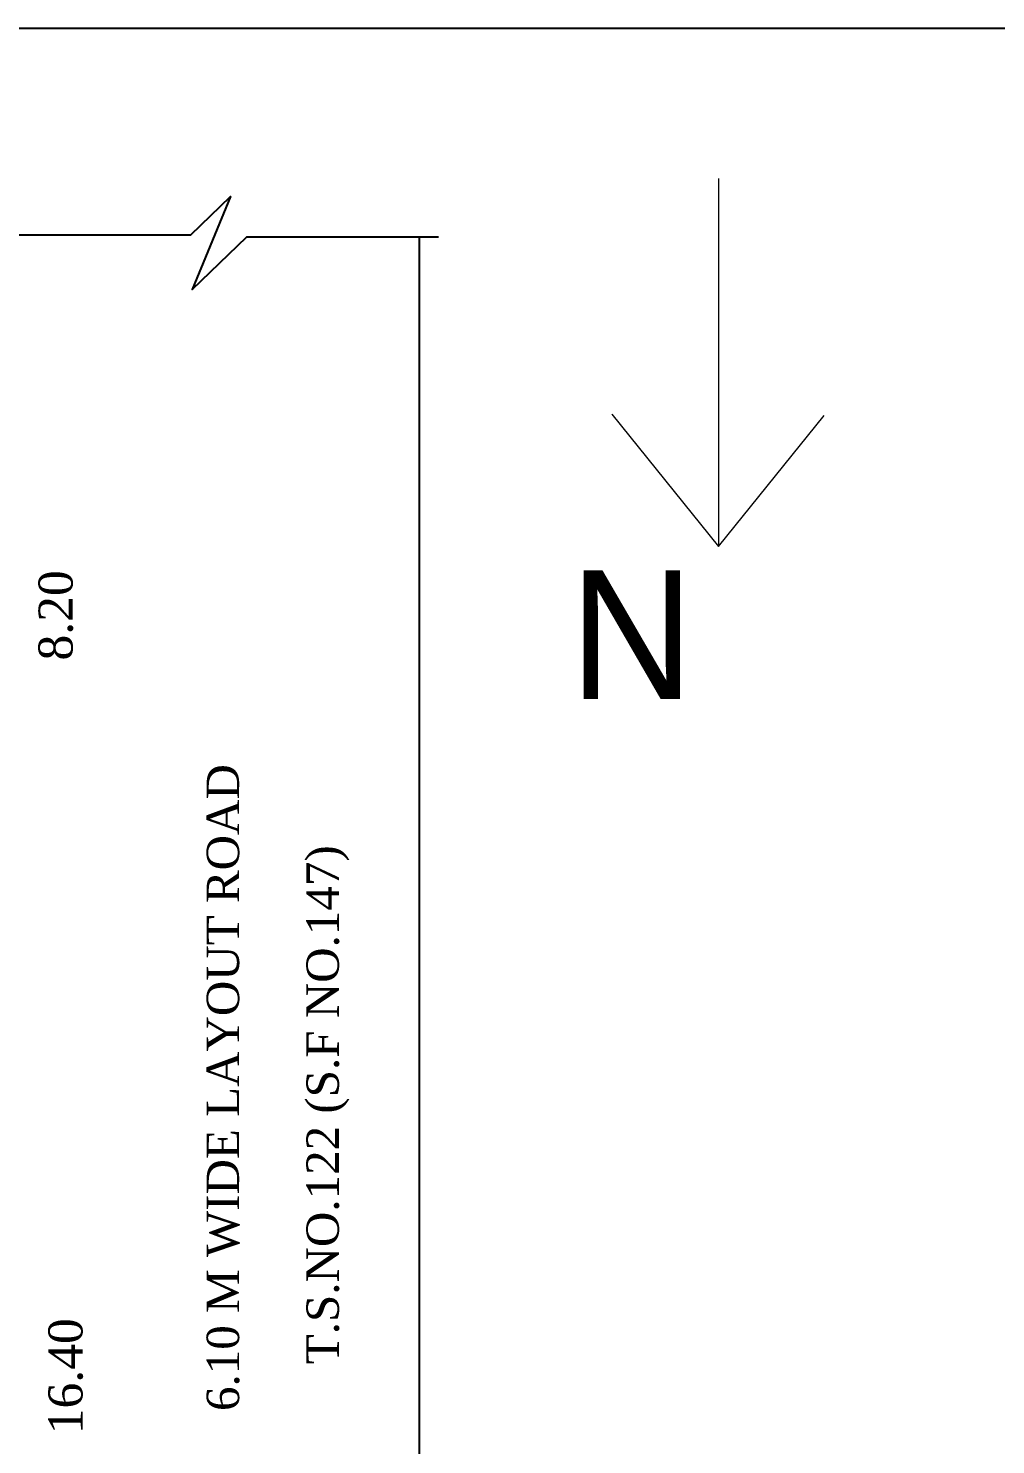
# Model space of a CAD drawing. Header units: metres. Extents: x 3104 to 3209, y 1082 to 1212.
# Drawn here: x 3131.96 to 3146.98, y 1190.02 to 1212.01 of the extents above; entities that cross this region are included whole.
import ezdxf
from ezdxf.enums import TextEntityAlignment as Align

# ---------------------------------------------------------------- set-up
doc = ezdxf.new("R2010")
doc.units = ezdxf.units.M
doc.layers.get('Defpoints').update_dxf_attribs({"lineweight": 0})
doc.layers.add('NORTH_DIRECTION', color=7, linetype='Continuous', lineweight=0)
doc.styles.add('SUJA', font='times.ttf')
doc.styles.add('TNR', font='times.ttf')
doc.styles.add('USA TEXT', font='GOTHIC.TTF')
doc.dimstyles.new('site1', dxfattribs={"dimtxt": 0.5, "dimasz": 0.09375, "dimexe": 0.2, "dimexo": 5, "dimgap": 0.09, "dimtad": 0, "dimzin": 0, "dimdsep": 46, "dimtxsty": 'SUJA', "dimblk": 'ARCHTICK', "dimcen": 0, "dimse1": 1, "dimse2": 1, "dimsd1": 1, "dimsd2": 1, "dimclrd": 256, "dimclre": 256, "dimclrt": 3, "dimadec": 0, "dimazin": 0, "dimtfac": 1, "dimtofl": 0, "dimtmove": 0, "dimatfit": 3, "dimfxl": 0, "dimtolj": 1, "dimtzin": 0, "dimlwd": -1, "dimlwe": -1, "dimarcsym": 0})

# ---------------------------------------------------------------- blocks, each defined once
blk = doc.blocks.new('*D209')
at = {"layer": 'Defpoints', "color": 0}
for p in [(3131.933, 1199.377), (3131.933, 1183.007), (3132.541, 1183.007)]:
    blk.add_point(p, dxfattribs=at)
at = {"color": 3, "insert": (3132.541, 1191.081), "char_height": 0.53, "attachment_point": 5, "rotation": 90, "style": 'SUJA'}
blk.add_mtext('\\A1;16.40', dxfattribs=at)
blk = doc.blocks.new('_ArchTick')
at = {"color": 0, "linetype": 'ByBlock', "const_width": 0.15}
blk.add_lwpolyline([(-0.5, -0.5), (0.5, 0.5)], dxfattribs=at)
blk = doc.blocks.new('*D208')
at = {"layer": 'Defpoints', "color": 0}
for p in [(3131.985, 1207.029), (3132.388, 1207.029), (3131.985, 1198.831)]:
    blk.add_point(p, dxfattribs=at)
at = {"color": 3, "insert": (3132.388, 1202.894), "char_height": 0.53, "attachment_point": 5, "rotation": 90, "style": 'SUJA'}
blk.add_mtext('\\A1;8.20', dxfattribs=at)
blk = doc.blocks.new('*D218')
at = {"layer": 'Defpoints', "color": 0}
for p in [(3131.933, 1199.377), (3131.933, 1183.007), (3132.541, 1183.007)]:
    blk.add_point(p, dxfattribs=at)
at = {"color": 3, "insert": (3132.541, 1191.081), "char_height": 0.53, "attachment_point": 5, "rotation": 90, "style": 'SUJA'}
blk.add_mtext('\\A1;16.40', dxfattribs=at)
blk = doc.blocks.new('*D176')
at = {"layer": 'Defpoints', "color": 0}
for p in [(3131.985, 1207.029), (3132.388, 1207.029), (3131.985, 1198.831)]:
    blk.add_point(p, dxfattribs=at)
at = {"color": 3, "insert": (3132.388, 1202.894), "char_height": 0.53, "attachment_point": 5, "rotation": 90, "style": 'SUJA'}
blk.add_mtext('\\A1;8.20', dxfattribs=at)

msp = doc.modelspace()

# ---------------------------------------------------------------- linework, layer by layer
msp.add_line((3138.02934, 1208.76991), (3138.02934, 1178.0165))
msp.add_line((3138.02934, 1208.76991), (3138.02934, 1178.0165))
at = {"elevation": 0.00001}
msp.add_lwpolyline([(3194.87616, 1180.92988), (3194.87616, 1137.65933), (3103.88993, 1137.65933), (3103.88993, 1212.00905), (3194.87616, 1212.00905), (3194.87616, 1191.54182)], dxfattribs=at)
msp.add_lwpolyline([(3131.62822, 1208.80305), (3134.48034, 1208.80305), (3135.09941, 1209.39959), (3134.50245, 1207.95244), (3135.35367, 1208.76991), (3138.3274, 1208.76991)])
msp.add_lwpolyline([(3131.62822, 1208.80305), (3134.48034, 1208.80305), (3135.09941, 1209.39959), (3134.50245, 1207.95244), (3135.35367, 1208.76991), (3138.3274, 1208.76991)])
at = {"layer": 'NORTH_DIRECTION'}
for points in [[(3142.67253, 1209.68), (3142.67253, 1209.68), (3142.67253, 1203.9639), (3144.31399, 1205.99931)], [(3141.01762, 1206.01599), (3141.01762, 1206.01599), (3142.67253, 1203.9639)]]:
    msp.add_lwpolyline(points, dxfattribs=at)

# ---------------------------------------------------------------- texts
at = {"style": 'TNR'}
for s, p in [('6.10 M WIDE LAYOUT ROAD', (3134.98134, 1195.56278)), ('6.10 M WIDE LAYOUT ROAD', (3134.98134, 1195.56278)), ('T.S.NO.122 (S.F NO.147)', (3136.5947, 1195.29618)), ('T.S.NO.122 (S.F NO.147)', (3136.5947, 1195.29618))]:
    msp.add_text(s, height=0.504, rotation=90, dxfattribs=at).set_placement(p, align=Align.MIDDLE)
at = {"layer": 'NORTH_DIRECTION', "insert": (3140.36245, 1203.59573), "char_height": 2, "attachment_point": 1, "style": 'USA TEXT'}
msp.add_mtext_dynamic_manual_height_columns('N', width=1.1850696, gutter_width=30, heights=[2.65126], dxfattribs=at)

# ---------------------------------------------------------------- dimensions: what is measured, and where the dimension line sits
for picture in ['*D208', '*D176']:
    dim = msp.add_linear_dim(base=(3132.38839, 1207.02901), p1=(3131.9851, 1198.83111), p2=(3131.9851, 1207.02901), angle=90, dimstyle='site1', override={"dimtxt": 0.53})
    dim.commit()
    dim.dimension.update_dxf_attribs({"geometry": picture, "text_midpoint": (3132.38839, 1202.89401), "dimtype": 161})
for picture in ['*D209', '*D218']:
    dim = msp.add_linear_dim(base=(3132.54105, 1183.00683), p1=(3131.93334, 1199.37681), p2=(3131.93334, 1183.00683), angle=270, text='16.40', dimstyle='site1', override={"dimtxt": 0.53})
    dim.commit()
    dim.dimension.update_dxf_attribs({"geometry": picture, "text_midpoint": (3132.54105, 1191.08125), "dimtype": 161})

doc.saveas('drawing.dxf')
